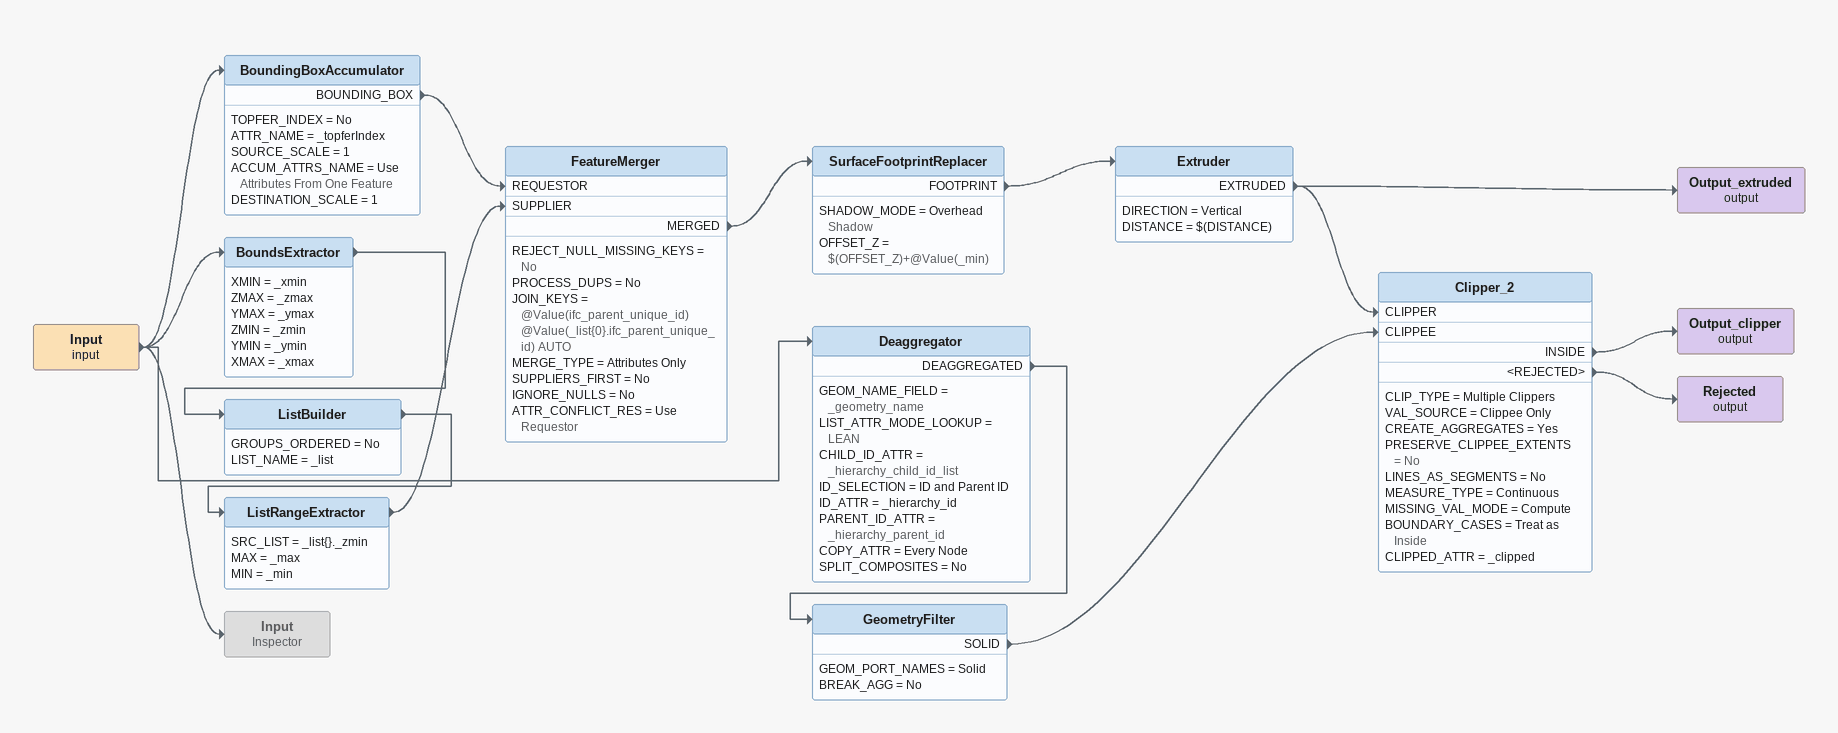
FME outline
Input (input)
    -> Deaggregator
    -> BoundsExtractor
    -> BoundingBoxAccumulator
    -> Input
BoundingBoxAccumulator
    TOPFER_INDEX = No
    ATTR_NAME = _topferIndex
    SOURCE_SCALE = 1
    ACCUM_ATTRS_NAME = Use Attributes From One Feature
    DESTINATION_SCALE = 1
    BOUNDING_BOX -> FeatureMerger [REQUESTOR]
BoundsExtractor
    XMIN = _xmin
    ZMAX = _zmax
    YMAX = _ymax
    ZMIN = _zmin
    YMIN = _ymin
    XMAX = _xmax
    -> ListBuilder
ListBuilder
    GROUPS_ORDERED = No
    LIST_NAME = _list
    -> ListRangeExtractor
ListRangeExtractor
    SRC_LIST = _list{}._zmin
    MAX = _max
    MIN = _min
    -> FeatureMerger [SUPPLIER]
FeatureMerger
    REJECT_NULL_MISSING_KEYS = No
    PROCESS_DUPS = No
    JOIN_KEYS = @Value(ifc_parent_unique_id) @Value(_list{0}.ifc_parent_unique_id) AUTO
    MERGE_TYPE = Attributes Only
    SUPPLIERS_FIRST = No
    IGNORE_NULLS = No
    ATTR_CONFLICT_RES = Use Requestor
    MERGED -> SurfaceFootprintReplacer
SurfaceFootprintReplacer
    SHADOW_MODE = Overhead Shadow
    OFFSET_Z = $(OFFSET_Z)+@Value(_min)
    FOOTPRINT -> Extruder
Extruder
    DIRECTION = Vertical
    DISTANCE = $(DISTANCE)
    EXTRUDED -> Clipper_2 [CLIPPER]
    EXTRUDED -> Output_extruded (output)
Output_extruded (output)
Deaggregator
    GEOM_NAME_FIELD = _geometry_name
    LIST_ATTR_MODE_LOOKUP = LEAN
    CHILD_ID_ATTR = _hierarchy_child_id_list
    ID_SELECTION = ID and Parent ID
    ID_ATTR = _hierarchy_id
    PARENT_ID_ATTR = _hierarchy_parent_id
    COPY_ATTR = Every Node
    SPLIT_COMPOSITES = No
    DEAGGREGATED -> GeometryFilter
GeometryFilter
    GEOM_PORT_NAMES = Solid
    BREAK_AGG = No
    SOLID -> Clipper_2 [CLIPPEE]
Clipper_2
    CLIP_TYPE = Multiple Clippers
    VAL_SOURCE = Clippee Only
    CREATE_AGGREGATES = Yes
    PRESERVE_CLIPPEE_EXTENTS = No
    LINES_AS_SEGMENTS = No
    MEASURE_TYPE = Continuous
    MISSING_VAL_MODE = Compute
    BOUNDARY_CASES = Treat as Inside
    CLIPPED_ATTR = _clipped
    INSIDE -> Output_clipper (output)
    <REJECTED> -> Rejected (output)
Output_clipper (output)
Rejected (output)
Input: Inspector [off]
